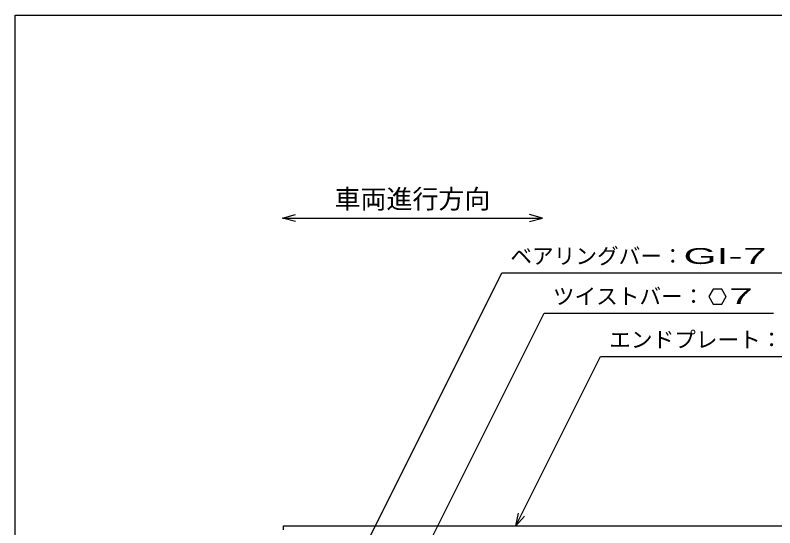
# Model space of a CAD drawing. Units: millimetres, scale not verified. Extents: x -1820 to 1731, y -1282 to 1054.
# Drawn here: x -1729 to -852, y 462 to 1054 of the extents above; entities that cross this region are included whole.
import ezdxf
from ezdxf.enums import TextEntityAlignment as Align

# ---------------------------------------------------------------- set-up
doc = ezdxf.new("R2010")
doc.units = ezdxf.units.MM
doc.header["$LTSCALE"] = 10
for name, color, linetype, lineweight in [('0_2', 150, 'Continuous', 25), ('16', 3, 'Continuous', 25), ('22', 4, 'Continuous', 25)]:
    doc.layers.add(name, color=color, linetype=linetype, lineweight=lineweight)
doc.styles.add('ベクトル', font='')
doc.styles.get('ベクトル').set_extended_font_data('ベクトル')

msp = doc.modelspace()

# ---------------------------------------------------------------- linework, layer by layer
at = {"layer": '0_2'}
for p, q in [((-1729, -1146.5), (-1729, 1053.5)), ((-1729, 1053.5), (1731, 1053.5))]:
    msp.add_line(p, q, dxfattribs=at)
at = {"layer": '0_2', "color": 4}
for p, q in [((-1420.23, 819.33), (-1405.23, 823.33)), ((-1405.23, 815.33), (-1420.23, 819.33)), ((-1420.23, 819.33), (-1120.23, 819.33)), ((-1120.23, 819.33), (-1135.23, 823.33)), ((-1135.23, 815.33), (-1120.23, 819.33))]:
    msp.add_line(p, q, dxfattribs=at)
at = {"layer": '16'}
for p, q in [((-1419, 464), (-424, 464)), ((-1419, 459.5), (-1419, 464))]:
    msp.add_line(p, q, dxfattribs=at)
at = {"layer": '22'}
for p, q in [((-1341.4, 407.5), (-1167.15, 756)), ((-1167.15, 756), (-707.15, 756)), ((-923.15, 737.27), (-928.15, 728.6)), ((-913.15, 737.27), (-923.15, 737.27)), ((-908.15, 728.5), (-913.15, 737.27)), ((-928.15, 728.6), (-923.15, 719.94)), ((-913.15, 719.94), (-908.15, 728.6)), ((-923.15, 719.94), (-913.15, 719.94)), ((-1256.65, 432.5), (-1118.15, 709.5)), ((-1118.15, 709.5), (-853.15, 709.5)), ((-1150.75, 464), (-1053, 659.5)), ((-1053, 659.5), (-633, 659.5)), ((-1150.75, 464), (-1147.75, 478.6)), ((-1150.75, 464), (-1140.75, 475))]:
    msp.add_line(p, q, dxfattribs=at)

# ---------------------------------------------------------------- texts
at = {"layer": '0_2', "color": 2, "style": 'ベクトル'}
msp.add_text('車両進行方向', height=21.99, dxfattribs=at).set_placement((-1360.23, 841.33), align=Align.MIDDLE_LEFT)
at = {"layer": '22', "color": 2, "style": 'ベクトル'}
for s, p in [('ベアリングバー：', (-1157.15, 775.5)), ('ツイストバー：', (-1108.15, 729)), ('エンドプレート：', (-1043, 679))]:
    msp.add_text(s, height=18.33, dxfattribs=at).set_placement(p, align=Align.MIDDLE_LEFT)
at = {"layer": '22', "color": 2, "style": 'ベクトル', "width": 2}
for s, p in [('GI-', (-957.15, 775.5)), (' 7 ', (-902.15, 775.5)), (' 7 ', (-918.15, 729.1))]:
    msp.add_text(s, height=18.33, dxfattribs=at).set_placement(p, align=Align.MIDDLE_LEFT)

doc.saveas('drawing.dxf')
